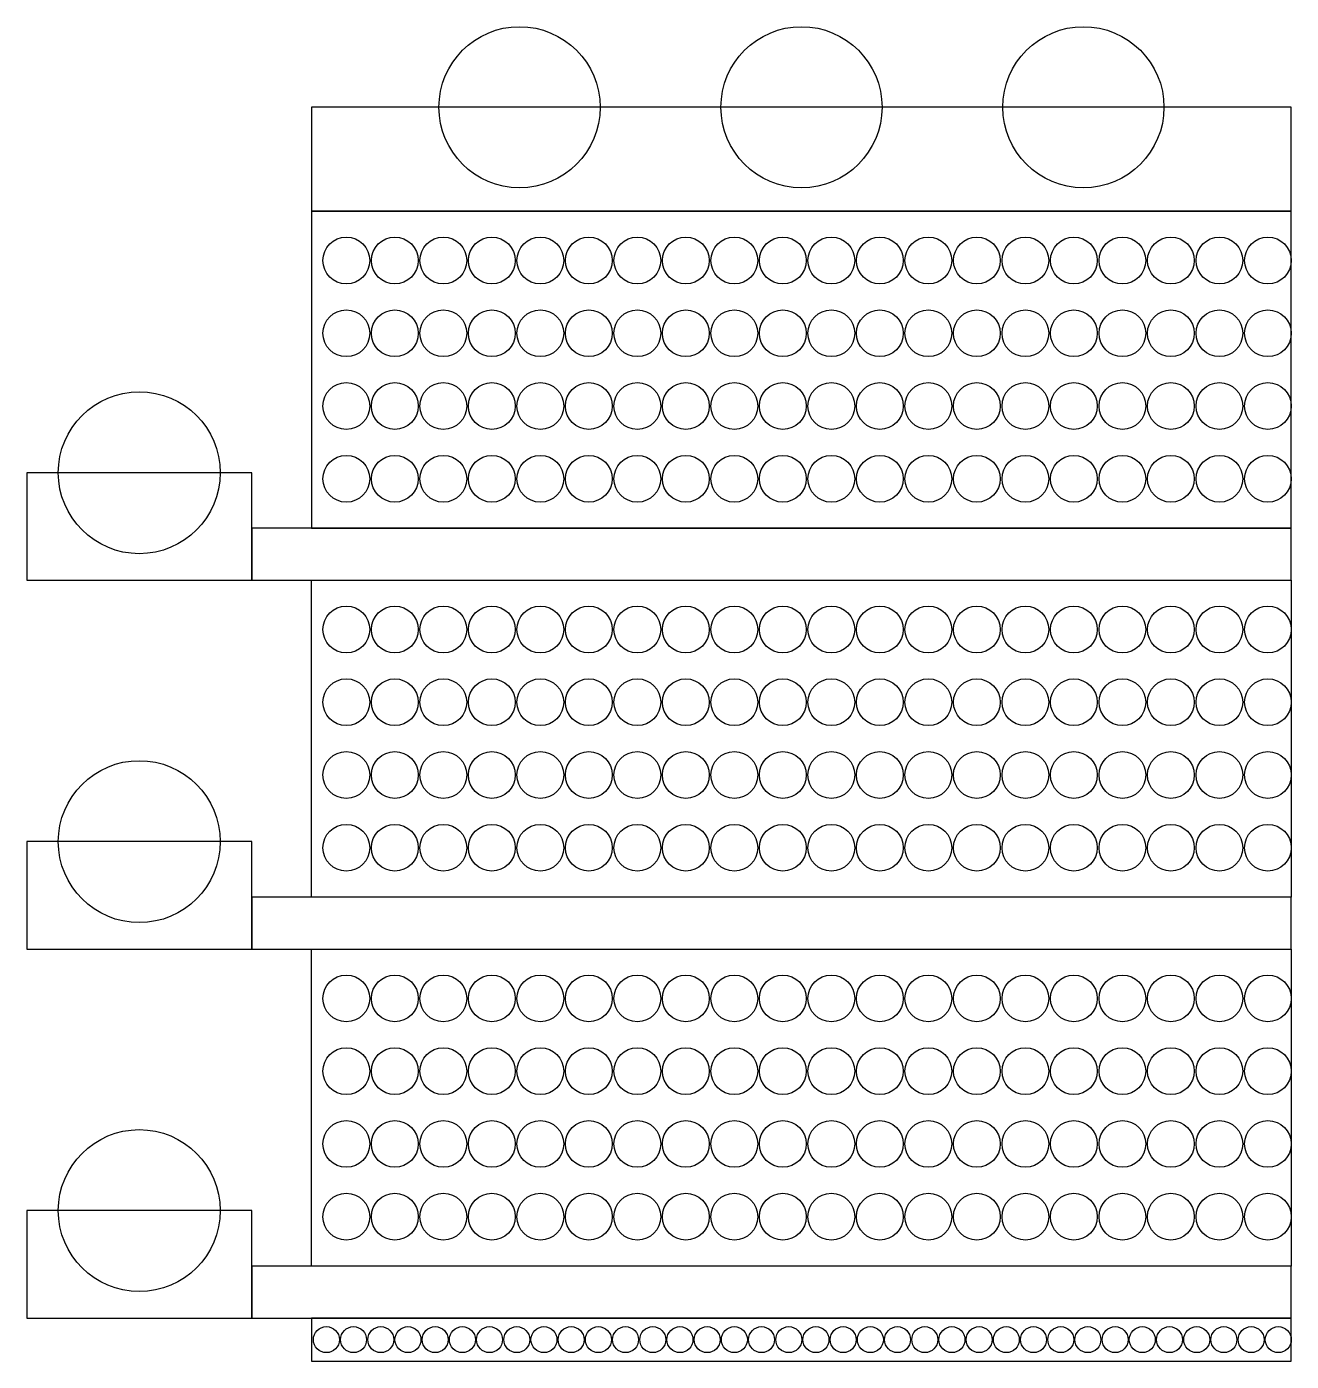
# Model space of a CAD drawing. Header units: millimetres. Extents: x -43 to 30, y -48.1 to 29.
import ezdxf

# ---------------------------------------------------------------- set-up
doc = ezdxf.new("R2010")
doc.units = ezdxf.units.MM

msp = doc.modelspace()

# ---------------------------------------------------------------- linework, layer by layer
for p, q in [((30, 0), (-30, 0)), ((-30, 0), (-30, -3)), ((30, -3), (30, 0)), ((-30, -3), (30, -3)), ((30, -3), (30, -21.3)), ((30, -21.3), (-30, -21.3)), ((-30, -21.3), (-30, -24.3)), ((30, -24.3), (30, -21.3)), ((-30, -24.3), (30, -24.3)), ((30, -24.3), (30, -42.6))]:
    msp.add_line(p, q)
for points in [[(-26.55, 18.3), (30, 18.3), (30, 24.3), (-26.55, 24.3)], [(30, 0), (30, 18.3), (-26.55, 18.3), (-26.55, 0)], [(-30, -3), (-30, 3.2), (-43, 3.2), (-43, -3)], [(-30, -24.3), (-30, -18.1), (-43, -18.1), (-43, -24.3)], [(-30, -45.6), (-30, -39.4), (-43, -39.4), (-43, -45.6)], [(30, -42.6), (-30, -42.6), (-30, -45.6), (30, -45.6)], [(30, -45.6), (-26.55, -45.6), (-26.55, -48.1), (30, -48.1)]]:
    msp.add_lwpolyline(points, close=True)
for points in [[(30, -21.3), (-26.55, -21.3), (-26.55, -3)], [(30, -42.6), (-26.55, -42.6), (-26.55, -24.3)]]:
    msp.add_lwpolyline(points)
for centre, radius in [((-14.55, 24.3), 4.65), ((1.725, 24.3), 4.65), ((18, 24.3), 4.65), ((-24.55, 15.45), 1.35), ((-21.75, 15.45), 1.35), ((-18.95, 15.45), 1.35), ((-16.15, 15.45), 1.35), ((-13.35, 15.45), 1.35), ((-10.55, 15.45), 1.35), ((-7.75, 15.45), 1.35), ((-4.95, 15.45), 1.35), ((-2.15, 15.45), 1.35), ((0.65, 15.45), 1.35), ((3.45, 15.45), 1.35), ((6.25, 15.45), 1.35), ((9.05, 15.45), 1.35), ((11.85, 15.45), 1.35), ((14.65, 15.45), 1.35), ((17.45, 15.45), 1.35), ((20.25, 15.45), 1.35), ((23.05, 15.45), 1.35), ((25.85, 15.45), 1.35), ((28.65, 15.45), 1.35), ((-24.55, 11.25), 1.35), ((-21.75, 11.25), 1.35), ((-18.95, 11.25), 1.35), ((-16.15, 11.25), 1.35), ((-13.35, 11.25), 1.35), ((-10.55, 11.25), 1.35), ((-7.75, 11.25), 1.35), ((-4.95, 11.25), 1.35), ((-2.15, 11.25), 1.35), ((0.65, 11.25), 1.35), ((3.45, 11.25), 1.35), ((6.25, 11.25), 1.35), ((9.05, 11.25), 1.35), ((11.85, 11.25), 1.35), ((14.65, 11.25), 1.35), ((17.45, 11.25), 1.35), ((20.25, 11.25), 1.35), ((23.05, 11.25), 1.35), ((25.85, 11.25), 1.35), ((28.65, 11.25), 1.35), ((-36.5, 3.2), 4.675), ((-24.55, 7.05), 1.35), ((-21.75, 7.05), 1.35), ((-18.95, 7.05), 1.35), ((-16.15, 7.05), 1.35), ((-13.35, 7.05), 1.35), ((-10.55, 7.05), 1.35), ((-7.75, 7.05), 1.35), ((-4.95, 7.05), 1.35), ((-2.15, 7.05), 1.35), ((0.65, 7.05), 1.35), ((3.45, 7.05), 1.35), ((6.25, 7.05), 1.35), ((9.05, 7.05), 1.35), ((11.85, 7.05), 1.35), ((14.65, 7.05), 1.35), ((17.45, 7.05), 1.35), ((20.25, 7.05), 1.35), ((23.05, 7.05), 1.35), ((25.85, 7.05), 1.35), ((28.65, 7.05), 1.35), ((-24.55, 2.85), 1.35), ((-21.75, 2.85), 1.35), ((-18.95, 2.85), 1.35), ((-16.15, 2.85), 1.35), ((-13.35, 2.85), 1.35), ((-10.55, 2.85), 1.35), ((-7.75, 2.85), 1.35), ((-4.95, 2.85), 1.35), ((-2.15, 2.85), 1.35), ((0.65, 2.85), 1.35), ((3.45, 2.85), 1.35), ((6.25, 2.85), 1.35), ((9.05, 2.85), 1.35), ((11.85, 2.85), 1.35), ((14.65, 2.85), 1.35), ((17.45, 2.85), 1.35), ((20.25, 2.85), 1.35), ((23.05, 2.85), 1.35), ((25.85, 2.85), 1.35), ((28.65, 2.85), 1.35), ((-24.55, -5.85), 1.35), ((-21.75, -5.85), 1.35), ((-18.95, -5.85), 1.35), ((-16.15, -5.85), 1.35), ((-13.35, -5.85), 1.35), ((-10.55, -5.85), 1.35), ((-7.75, -5.85), 1.35), ((-4.95, -5.85), 1.35), ((-2.15, -5.85), 1.35), ((0.65, -5.85), 1.35), ((3.45, -5.85), 1.35), ((6.25, -5.85), 1.35), ((9.05, -5.85), 1.35), ((11.85, -5.85), 1.35), ((14.65, -5.85), 1.35), ((17.45, -5.85), 1.35), ((20.25, -5.85), 1.35), ((23.05, -5.85), 1.35), ((25.85, -5.85), 1.35), ((28.65, -5.85), 1.35), ((-24.55, -10.05), 1.35), ((-21.75, -10.05), 1.35), ((-18.95, -10.05), 1.35), ((-16.15, -10.05), 1.35), ((-13.35, -10.05), 1.35), ((-10.55, -10.05), 1.35), ((-7.75, -10.05), 1.35), ((-4.95, -10.05), 1.35), ((-2.15, -10.05), 1.35), ((0.65, -10.05), 1.35), ((3.45, -10.05), 1.35), ((6.25, -10.05), 1.35), ((9.05, -10.05), 1.35), ((11.85, -10.05), 1.35), ((14.65, -10.05), 1.35), ((17.45, -10.05), 1.35), ((20.25, -10.05), 1.35), ((23.05, -10.05), 1.35), ((25.85, -10.05), 1.35), ((28.65, -10.05), 1.35), ((-24.55, -14.25), 1.35), ((-21.75, -14.25), 1.35), ((-18.95, -14.25), 1.35), ((-16.15, -14.25), 1.35), ((-13.35, -14.25), 1.35), ((-10.55, -14.25), 1.35), ((-7.75, -14.25), 1.35), ((-4.95, -14.25), 1.35), ((-2.15, -14.25), 1.35), ((0.65, -14.25), 1.35), ((3.45, -14.25), 1.35), ((6.25, -14.25), 1.35), ((9.05, -14.25), 1.35), ((11.85, -14.25), 1.35), ((14.65, -14.25), 1.35), ((17.45, -14.25), 1.35), ((20.25, -14.25), 1.35), ((23.05, -14.25), 1.35), ((25.85, -14.25), 1.35), ((28.65, -14.25), 1.35), ((-36.5, -18.1), 4.675), ((-24.55, -18.45), 1.35), ((-21.75, -18.45), 1.35), ((-18.95, -18.45), 1.35), ((-16.15, -18.45), 1.35), ((-13.35, -18.45), 1.35), ((-10.55, -18.45), 1.35), ((-7.75, -18.45), 1.35), ((-4.95, -18.45), 1.35), ((-2.15, -18.45), 1.35), ((0.65, -18.45), 1.35), ((3.45, -18.45), 1.35), ((6.25, -18.45), 1.35), ((9.05, -18.45), 1.35), ((11.85, -18.45), 1.35), ((14.65, -18.45), 1.35), ((17.45, -18.45), 1.35), ((20.25, -18.45), 1.35), ((23.05, -18.45), 1.35), ((25.85, -18.45), 1.35), ((28.65, -18.45), 1.35), ((-24.55, -27.15), 1.35), ((-21.75, -27.15), 1.35), ((-18.95, -27.15), 1.35), ((-16.15, -27.15), 1.35), ((-13.35, -27.15), 1.35), ((-10.55, -27.15), 1.35), ((-7.75, -27.15), 1.35), ((-4.95, -27.15), 1.35), ((-2.15, -27.15), 1.35), ((0.65, -27.15), 1.35), ((3.45, -27.15), 1.35), ((6.25, -27.15), 1.35), ((9.05, -27.15), 1.35), ((11.85, -27.15), 1.35), ((14.65, -27.15), 1.35), ((17.45, -27.15), 1.35), ((20.25, -27.15), 1.35), ((23.05, -27.15), 1.35), ((25.85, -27.15), 1.35), ((28.65, -27.15), 1.35), ((-24.55, -31.35), 1.35), ((-21.75, -31.35), 1.35), ((-18.95, -31.35), 1.35), ((-16.15, -31.35), 1.35), ((-13.35, -31.35), 1.35), ((-10.55, -31.35), 1.35), ((-7.75, -31.35), 1.35), ((-4.95, -31.35), 1.35), ((-2.15, -31.35), 1.35), ((0.65, -31.35), 1.35), ((3.45, -31.35), 1.35), ((6.25, -31.35), 1.35), ((9.05, -31.35), 1.35), ((11.85, -31.35), 1.35), ((14.65, -31.35), 1.35), ((17.45, -31.35), 1.35), ((20.25, -31.35), 1.35), ((23.05, -31.35), 1.35), ((25.85, -31.35), 1.35), ((28.65, -31.35), 1.35), ((-24.55, -35.55), 1.35), ((-21.75, -35.55), 1.35), ((-18.95, -35.55), 1.35), ((-16.15, -35.55), 1.35), ((-13.35, -35.55), 1.35), ((-10.55, -35.55), 1.35), ((-7.75, -35.55), 1.35), ((-4.95, -35.55), 1.35), ((-2.15, -35.55), 1.35), ((0.65, -35.55), 1.35), ((3.45, -35.55), 1.35), ((6.25, -35.55), 1.35), ((9.05, -35.55), 1.35), ((11.85, -35.55), 1.35), ((14.65, -35.55), 1.35), ((17.45, -35.55), 1.35), ((20.25, -35.55), 1.35), ((23.05, -35.55), 1.35), ((25.85, -35.55), 1.35), ((28.65, -35.55), 1.35), ((-36.5, -39.4), 4.675), ((-24.55, -39.75), 1.35), ((-21.75, -39.75), 1.35), ((-18.95, -39.75), 1.35), ((-16.15, -39.75), 1.35), ((-13.35, -39.75), 1.35), ((-10.55, -39.75), 1.35), ((-7.75, -39.75), 1.35), ((-4.95, -39.75), 1.35), ((-2.15, -39.75), 1.35), ((0.65, -39.75), 1.35), ((3.45, -39.75), 1.35), ((6.25, -39.75), 1.35), ((9.05, -39.75), 1.35), ((11.85, -39.75), 1.35), ((14.65, -39.75), 1.35), ((17.45, -39.75), 1.35), ((20.25, -39.75), 1.35), ((23.05, -39.75), 1.35), ((25.85, -39.75), 1.35), ((28.65, -39.75), 1.35), ((-25.7, -46.85), 0.75), ((-24.13, -46.85), 0.75), ((-22.56, -46.85), 0.75), ((-20.99, -46.85), 0.75), ((-19.42, -46.85), 0.75), ((-17.85, -46.85), 0.75), ((-16.28, -46.85), 0.75), ((-14.71, -46.85), 0.75), ((-13.14, -46.85), 0.75), ((-11.57, -46.85), 0.75), ((-10, -46.85), 0.75), ((-8.43, -46.85), 0.75), ((-6.86, -46.85), 0.75), ((-5.29, -46.85), 0.75), ((-3.72, -46.85), 0.75), ((-2.15, -46.85), 0.75), ((-0.58, -46.85), 0.75), ((0.99, -46.85), 0.75), ((2.56, -46.85), 0.75), ((4.13, -46.85), 0.75), ((5.7, -46.85), 0.75), ((7.27, -46.85), 0.75), ((8.84, -46.85), 0.75), ((10.41, -46.85), 0.75), ((11.98, -46.85), 0.75), ((13.55, -46.85), 0.75), ((15.12, -46.85), 0.75), ((16.69, -46.85), 0.75), ((18.26, -46.85), 0.75), ((19.83, -46.85), 0.75), ((21.4, -46.85), 0.75), ((22.97, -46.85), 0.75), ((24.54, -46.85), 0.75), ((26.11, -46.85), 0.75), ((27.68, -46.85), 0.75), ((29.25, -46.85), 0.75)]:
    msp.add_circle(centre, radius)

doc.saveas('drawing.dxf')
